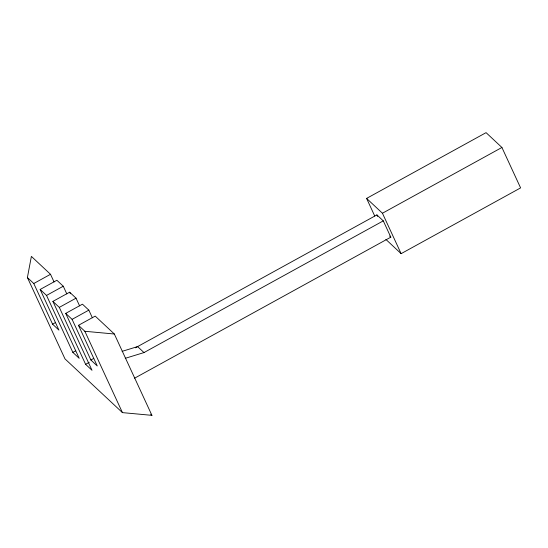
<?xml version="1.0" encoding="UTF-8"?>
<svg xmlns="http://www.w3.org/2000/svg" width="548" height="548" viewBox="0 0 548 548"><rect width="100%" height="100%" fill="white"/><g stroke="black" fill="none" stroke-linecap="round" stroke-linejoin="round"><path stroke-width="0.82" d="M92.379 317.813L88.831 310.141L82.453 304.174L65.719 313.388L72.096 319.354L90.886 360.009L97.263 365.975L78.474 325.313L95.208 316.107L114.34 334.006L151.926 415.35L122.444 412.623L64.986 358.885L27.4 277.541L31.38 256.402L50.512 274.295L54.053 281.967M27.4 277.541L33.777 283.508L50.512 274.295M33.777 283.508L52.567 324.163L58.944 330.129L40.155 289.467L56.889 280.261L63.267 286.227L66.822 293.92M40.155 289.467L46.532 295.434L63.267 286.227M46.532 295.434L72.836 352.364L79.213 358.33L52.909 301.4L69.644 292.194L76.035 298.167L79.59 305.859M52.909 301.4L59.3 307.38L76.035 298.167M52.567 324.163L55.471 322.56M72.096 319.354L88.831 310.141M72.836 352.364L75.747 350.761M374.702 215.953L366.598 198.41L486.076 132.65L501.92 147.474L520.6 187.896L401.122 253.656L385.881 239.408M90.886 360.009L93.797 358.406M59.3 307.38L85.604 364.304L89.242 362.303M135.377 347.822L376.901 214.898L383.285 220.871L390.82 237.174L134.616 378.182M366.598 198.41L382.442 213.234L501.92 147.474M125.239 358.324L143.994 352.576L383.285 220.871M122.108 351.35L137.603 346.596L143.994 352.576M78.474 325.313L84.851 331.28L114.34 334.006M389.655 236.085L390.82 237.174M150.7 414.192L151.926 415.35M85.604 364.304L92.023 370.311L65.719 313.388M382.442 213.234L401.122 253.656M376.901 214.898L377.613 216.446M69.644 292.194L70.356 293.728M84.851 331.28L122.444 412.623"/></g></svg>
